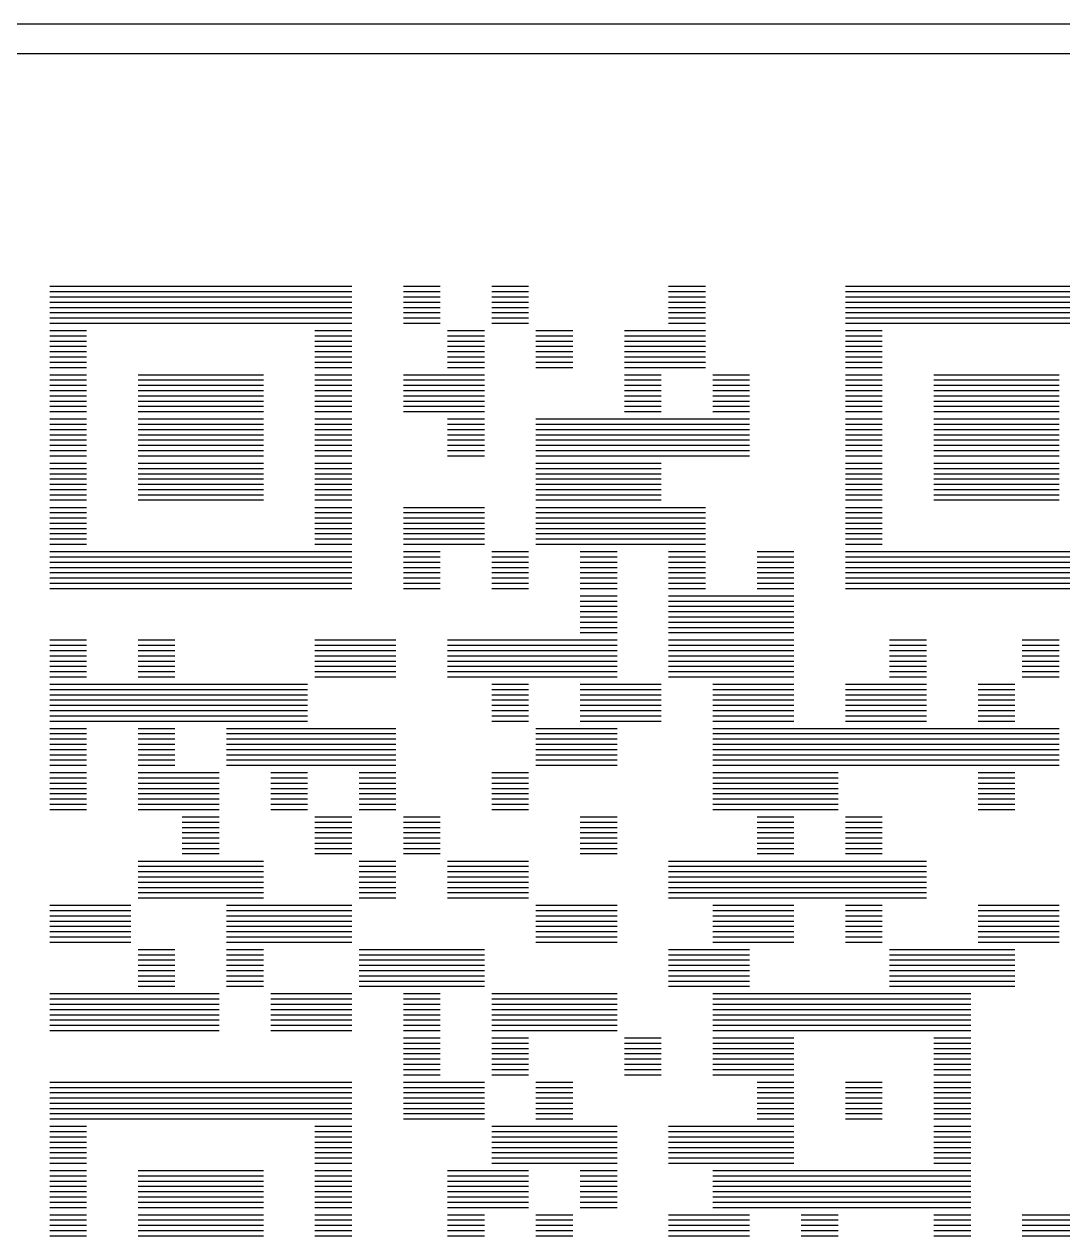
# Model space of a CAD drawing. Extents: x 7 to 280, y 7 to 360.
# Drawn here: x 89.45 to 110.59, y 172.19 to 196.85 of the extents above; entities that cross this region are included whole.
import ezdxf

# ---------------------------------------------------------------- set-up
doc = ezdxf.new("R2010")
doc.units = 0
doc.layers.add('SCORE', color=5, linetype='CONTINUOUS')

msp = doc.modelspace()

# ---------------------------------------------------------------- linework, layer by layer
at = {"layer": 'SCORE'}
for p, q in [((156.21, 196.85), (85.09, 196.85)), ((155.61, 196.25), (85.69, 196.25)), ((89.965, 191.515), (96.115, 191.515)), ((89.965, 191.4079), (96.115, 191.4079)), ((97.165, 191.515), (97.915, 191.515)), ((97.165, 191.4079), (97.915, 191.4079)), ((98.965, 191.515), (99.715, 191.515)), ((98.965, 191.4079), (99.715, 191.4079)), ((102.565, 191.515), (103.315, 191.515)), ((102.565, 191.4079), (103.315, 191.4079)), ((106.165, 191.515), (112.315, 191.515)), ((106.165, 191.4079), (112.315, 191.4079)), ((89.965, 191.3007), (96.115, 191.3007)), ((89.965, 191.1936), (96.115, 191.1936)), ((97.165, 191.3007), (97.915, 191.3007)), ((97.165, 191.1936), (97.915, 191.1936)), ((98.965, 191.3007), (99.715, 191.3007)), ((98.965, 191.1936), (99.715, 191.1936)), ((102.565, 191.3007), (103.315, 191.3007)), ((102.565, 191.1936), (103.315, 191.1936)), ((106.165, 191.3007), (112.315, 191.3007)), ((106.165, 191.1936), (112.315, 191.1936)), ((89.965, 191.0864), (96.115, 191.0864)), ((89.965, 190.9793), (96.115, 190.9793)), ((97.165, 191.0864), (97.915, 191.0864)), ((97.165, 190.9793), (97.915, 190.9793)), ((98.965, 191.0864), (99.715, 191.0864)), ((98.965, 190.9793), (99.715, 190.9793)), ((102.565, 191.0864), (103.315, 191.0864)), ((102.565, 190.9793), (103.315, 190.9793)), ((106.165, 191.0864), (112.315, 191.0864)), ((106.165, 190.9793), (112.315, 190.9793)), ((89.965, 190.8721), (96.115, 190.8721)), ((89.965, 190.765), (96.115, 190.765)), ((97.165, 190.8721), (97.915, 190.8721)), ((97.165, 190.765), (97.915, 190.765)), ((98.965, 190.8721), (99.715, 190.8721)), ((98.965, 190.765), (99.715, 190.765)), ((102.565, 190.8721), (103.315, 190.8721)), ((102.565, 190.765), (103.315, 190.765)), ((106.165, 190.8721), (112.315, 190.8721)), ((106.165, 190.765), (112.315, 190.765)), ((89.965, 190.615), (90.715, 190.615)), ((89.965, 190.5079), (90.715, 190.5079)), ((95.365, 190.615), (96.115, 190.615)), ((95.365, 190.5079), (96.115, 190.5079)), ((98.065, 190.615), (98.815, 190.615)), ((98.065, 190.5079), (98.815, 190.5079)), ((99.865, 190.615), (100.615, 190.615)), ((99.865, 190.5079), (100.615, 190.5079)), ((101.665, 190.615), (103.315, 190.615)), ((101.665, 190.5079), (103.315, 190.5079)), ((106.165, 190.615), (106.915, 190.615)), ((106.165, 190.5079), (106.915, 190.5079)), ((89.965, 190.4007), (90.715, 190.4007)), ((89.965, 190.2936), (90.715, 190.2936)), ((89.965, 190.1864), (90.715, 190.1864)), ((95.365, 190.4007), (96.115, 190.4007)), ((95.365, 190.2936), (96.115, 190.2936)), ((95.365, 190.1864), (96.115, 190.1864)), ((98.065, 190.4007), (98.815, 190.4007)), ((98.065, 190.2936), (98.815, 190.2936)), ((98.065, 190.1864), (98.815, 190.1864)), ((99.865, 190.4007), (100.615, 190.4007)), ((99.865, 190.2936), (100.615, 190.2936)), ((99.865, 190.1864), (100.615, 190.1864)), ((101.665, 190.4007), (103.315, 190.4007)), ((101.665, 190.2936), (103.315, 190.2936)), ((101.665, 190.1864), (103.315, 190.1864)), ((106.165, 190.4007), (106.915, 190.4007)), ((106.165, 190.2936), (106.915, 190.2936)), ((106.165, 190.1864), (106.915, 190.1864)), ((89.965, 190.0793), (90.715, 190.0793)), ((89.965, 189.9721), (90.715, 189.9721)), ((95.365, 190.0793), (96.115, 190.0793)), ((95.365, 189.9721), (96.115, 189.9721)), ((98.065, 190.0793), (98.815, 190.0793)), ((98.065, 189.9721), (98.815, 189.9721)), ((99.865, 190.0793), (100.615, 190.0793)), ((99.865, 189.9721), (100.615, 189.9721)), ((101.665, 190.0793), (103.315, 190.0793)), ((101.665, 189.9721), (103.315, 189.9721)), ((106.165, 190.0793), (106.915, 190.0793)), ((106.165, 189.9721), (106.915, 189.9721)), ((89.965, 189.865), (90.715, 189.865)), ((89.965, 189.715), (90.715, 189.715)), ((91.765, 189.715), (94.315, 189.715)), ((95.365, 189.865), (96.115, 189.865)), ((95.365, 189.715), (96.115, 189.715)), ((97.165, 189.715), (98.815, 189.715)), ((98.065, 189.865), (98.815, 189.865)), ((99.865, 189.865), (100.615, 189.865)), ((101.665, 189.865), (103.315, 189.865)), ((101.665, 189.715), (102.415, 189.715)), ((103.465, 189.715), (104.215, 189.715)), ((106.165, 189.865), (106.915, 189.865)), ((106.165, 189.715), (106.915, 189.715)), ((107.965, 189.715), (110.515, 189.715)), ((89.965, 189.6079), (90.715, 189.6079)), ((89.965, 189.5007), (90.715, 189.5007)), ((91.765, 189.6079), (94.315, 189.6079)), ((91.765, 189.5007), (94.315, 189.5007)), ((95.365, 189.6079), (96.115, 189.6079)), ((95.365, 189.5007), (96.115, 189.5007)), ((97.165, 189.6079), (98.815, 189.6079)), ((97.165, 189.5007), (98.815, 189.5007)), ((101.665, 189.6079), (102.415, 189.6079)), ((101.665, 189.5007), (102.415, 189.5007)), ((103.465, 189.6079), (104.215, 189.6079)), ((103.465, 189.5007), (104.215, 189.5007)), ((106.165, 189.6079), (106.915, 189.6079)), ((106.165, 189.5007), (106.915, 189.5007)), ((107.965, 189.6079), (110.515, 189.6079)), ((107.965, 189.5007), (110.515, 189.5007)), ((89.965, 189.3936), (90.715, 189.3936)), ((89.965, 189.2864), (90.715, 189.2864)), ((89.965, 189.1793), (90.715, 189.1793)), ((91.765, 189.3936), (94.315, 189.3936)), ((91.765, 189.2864), (94.315, 189.2864)), ((91.765, 189.1793), (94.315, 189.1793)), ((95.365, 189.3936), (96.115, 189.3936)), ((95.365, 189.2864), (96.115, 189.2864)), ((95.365, 189.1793), (96.115, 189.1793)), ((97.165, 189.3936), (98.815, 189.3936)), ((97.165, 189.2864), (98.815, 189.2864)), ((97.165, 189.1793), (98.815, 189.1793)), ((101.665, 189.3936), (102.415, 189.3936)), ((101.665, 189.2864), (102.415, 189.2864)), ((101.665, 189.1793), (102.415, 189.1793)), ((103.465, 189.3936), (104.215, 189.3936)), ((103.465, 189.2864), (104.215, 189.2864)), ((103.465, 189.1793), (104.215, 189.1793)), ((106.165, 189.3936), (106.915, 189.3936)), ((106.165, 189.2864), (106.915, 189.2864)), ((106.165, 189.1793), (106.915, 189.1793)), ((107.965, 189.3936), (110.515, 189.3936)), ((107.965, 189.2864), (110.515, 189.2864)), ((107.965, 189.1793), (110.515, 189.1793)), ((89.965, 189.0721), (90.715, 189.0721)), ((89.965, 188.965), (90.715, 188.965)), ((91.765, 189.0721), (94.315, 189.0721)), ((91.765, 188.965), (94.315, 188.965)), ((95.365, 189.0721), (96.115, 189.0721)), ((95.365, 188.965), (96.115, 188.965)), ((97.165, 189.0721), (98.815, 189.0721)), ((97.165, 188.965), (98.815, 188.965)), ((101.665, 189.0721), (102.415, 189.0721)), ((101.665, 188.965), (102.415, 188.965)), ((103.465, 189.0721), (104.215, 189.0721)), ((103.465, 188.965), (104.215, 188.965)), ((106.165, 189.0721), (106.915, 189.0721)), ((106.165, 188.965), (106.915, 188.965)), ((107.965, 189.0721), (110.515, 189.0721)), ((107.965, 188.965), (110.515, 188.965)), ((89.965, 188.815), (90.715, 188.815)), ((89.965, 188.7079), (90.715, 188.7079)), ((91.765, 188.815), (94.315, 188.815)), ((91.765, 188.7079), (94.315, 188.7079)), ((95.365, 188.815), (96.115, 188.815)), ((95.365, 188.7079), (96.115, 188.7079)), ((98.065, 188.815), (98.815, 188.815)), ((98.065, 188.7079), (98.815, 188.7079)), ((99.865, 188.815), (104.215, 188.815)), ((99.865, 188.7079), (104.215, 188.7079)), ((106.165, 188.815), (106.915, 188.815)), ((106.165, 188.7079), (106.915, 188.7079)), ((107.965, 188.815), (110.515, 188.815)), ((107.965, 188.7079), (110.515, 188.7079)), ((89.965, 188.6007), (90.715, 188.6007)), ((89.965, 188.4936), (90.715, 188.4936)), ((91.765, 188.6007), (94.315, 188.6007)), ((91.765, 188.4936), (94.315, 188.4936)), ((95.365, 188.6007), (96.115, 188.6007)), ((95.365, 188.4936), (96.115, 188.4936)), ((98.065, 188.6007), (98.815, 188.6007)), ((98.065, 188.4936), (98.815, 188.4936)), ((99.865, 188.6007), (104.215, 188.6007)), ((99.865, 188.4936), (104.215, 188.4936)), ((106.165, 188.6007), (106.915, 188.6007)), ((106.165, 188.4936), (106.915, 188.4936)), ((107.965, 188.6007), (110.515, 188.6007)), ((107.965, 188.4936), (110.515, 188.4936)), ((89.965, 188.3864), (90.715, 188.3864)), ((89.965, 188.2793), (90.715, 188.2793)), ((91.765, 188.3864), (94.315, 188.3864)), ((91.765, 188.2793), (94.315, 188.2793)), ((95.365, 188.3864), (96.115, 188.3864)), ((95.365, 188.2793), (96.115, 188.2793)), ((98.065, 188.3864), (98.815, 188.3864)), ((98.065, 188.2793), (98.815, 188.2793)), ((99.865, 188.3864), (104.215, 188.3864)), ((99.865, 188.2793), (104.215, 188.2793)), ((106.165, 188.3864), (106.915, 188.3864)), ((106.165, 188.2793), (106.915, 188.2793)), ((107.965, 188.3864), (110.515, 188.3864)), ((107.965, 188.2793), (110.515, 188.2793)), ((89.965, 188.1721), (90.715, 188.1721)), ((89.965, 188.065), (90.715, 188.065)), ((91.765, 188.1721), (94.315, 188.1721)), ((91.765, 188.065), (94.315, 188.065)), ((95.365, 188.1721), (96.115, 188.1721)), ((95.365, 188.065), (96.115, 188.065)), ((98.065, 188.1721), (98.815, 188.1721)), ((98.065, 188.065), (98.815, 188.065)), ((99.865, 188.1721), (104.215, 188.1721)), ((99.865, 188.065), (104.215, 188.065)), ((106.165, 188.1721), (106.915, 188.1721)), ((106.165, 188.065), (106.915, 188.065)), ((107.965, 188.1721), (110.515, 188.1721)), ((107.965, 188.065), (110.515, 188.065)), ((89.965, 187.915), (90.715, 187.915)), ((89.965, 187.8079), (90.715, 187.8079)), ((89.965, 187.7007), (90.715, 187.7007)), ((91.765, 187.915), (94.315, 187.915)), ((91.765, 187.8079), (94.315, 187.8079)), ((91.765, 187.7007), (94.315, 187.7007)), ((95.365, 187.915), (96.115, 187.915)), ((95.365, 187.8079), (96.115, 187.8079)), ((95.365, 187.7007), (96.115, 187.7007)), ((99.865, 187.915), (102.415, 187.915)), ((99.865, 187.8079), (102.415, 187.8079)), ((99.865, 187.7007), (102.415, 187.7007)), ((106.165, 187.915), (106.915, 187.915)), ((106.165, 187.8079), (106.915, 187.8079)), ((106.165, 187.7007), (106.915, 187.7007)), ((107.965, 187.915), (110.515, 187.915)), ((107.965, 187.8079), (110.515, 187.8079)), ((107.965, 187.7007), (110.515, 187.7007)), ((89.965, 187.5936), (90.715, 187.5936)), ((89.965, 187.4864), (90.715, 187.4864)), ((91.765, 187.5936), (94.315, 187.5936)), ((91.765, 187.4864), (94.315, 187.4864)), ((95.365, 187.5936), (96.115, 187.5936)), ((95.365, 187.4864), (96.115, 187.4864)), ((99.865, 187.5936), (102.415, 187.5936)), ((99.865, 187.4864), (102.415, 187.4864)), ((106.165, 187.5936), (106.915, 187.5936)), ((106.165, 187.4864), (106.915, 187.4864)), ((107.965, 187.5936), (110.515, 187.5936)), ((107.965, 187.4864), (110.515, 187.4864)), ((89.965, 187.3793), (90.715, 187.3793)), ((89.965, 187.2721), (90.715, 187.2721)), ((91.765, 187.3793), (94.315, 187.3793)), ((91.765, 187.2721), (94.315, 187.2721)), ((95.365, 187.3793), (96.115, 187.3793)), ((95.365, 187.2721), (96.115, 187.2721)), ((99.865, 187.3793), (102.415, 187.3793)), ((99.865, 187.2721), (102.415, 187.2721)), ((106.165, 187.3793), (106.915, 187.3793)), ((106.165, 187.2721), (106.915, 187.2721)), ((107.965, 187.3793), (110.515, 187.3793)), ((107.965, 187.2721), (110.515, 187.2721)), ((89.965, 187.165), (90.715, 187.165)), ((89.965, 187.015), (90.715, 187.015)), ((91.765, 187.165), (94.315, 187.165)), ((95.365, 187.165), (96.115, 187.165)), ((95.365, 187.015), (96.115, 187.015)), ((97.165, 187.015), (98.815, 187.015)), ((99.865, 187.165), (102.415, 187.165)), ((99.865, 187.015), (103.315, 187.015)), ((106.165, 187.165), (106.915, 187.165)), ((106.165, 187.015), (106.915, 187.015)), ((107.965, 187.165), (110.515, 187.165)), ((89.965, 186.9079), (90.715, 186.9079)), ((89.965, 186.8007), (90.715, 186.8007)), ((95.365, 186.9079), (96.115, 186.9079)), ((95.365, 186.8007), (96.115, 186.8007)), ((97.165, 186.9079), (98.815, 186.9079)), ((97.165, 186.8007), (98.815, 186.8007)), ((99.865, 186.9079), (103.315, 186.9079)), ((99.865, 186.8007), (103.315, 186.8007)), ((106.165, 186.9079), (106.915, 186.9079)), ((106.165, 186.8007), (106.915, 186.8007)), ((89.965, 186.6936), (90.715, 186.6936)), ((89.965, 186.5864), (90.715, 186.5864)), ((89.965, 186.4793), (90.715, 186.4793)), ((95.365, 186.6936), (96.115, 186.6936)), ((95.365, 186.5864), (96.115, 186.5864)), ((95.365, 186.4793), (96.115, 186.4793)), ((97.165, 186.6936), (98.815, 186.6936)), ((97.165, 186.5864), (98.815, 186.5864)), ((97.165, 186.4793), (98.815, 186.4793)), ((99.865, 186.6936), (103.315, 186.6936)), ((99.865, 186.5864), (103.315, 186.5864)), ((99.865, 186.4793), (103.315, 186.4793)), ((106.165, 186.6936), (106.915, 186.6936)), ((106.165, 186.5864), (106.915, 186.5864)), ((106.165, 186.4793), (106.915, 186.4793)), ((89.965, 186.3721), (90.715, 186.3721)), ((89.965, 186.265), (90.715, 186.265)), ((95.365, 186.3721), (96.115, 186.3721)), ((95.365, 186.265), (96.115, 186.265)), ((97.165, 186.3721), (98.815, 186.3721)), ((97.165, 186.265), (98.815, 186.265)), ((99.865, 186.3721), (103.315, 186.3721)), ((99.865, 186.265), (103.315, 186.265)), ((106.165, 186.3721), (106.915, 186.3721)), ((106.165, 186.265), (106.915, 186.265)), ((89.965, 186.115), (96.115, 186.115)), ((89.965, 186.0079), (96.115, 186.0079)), ((97.165, 186.115), (97.915, 186.115)), ((97.165, 186.0079), (97.915, 186.0079)), ((98.965, 186.115), (99.715, 186.115)), ((98.965, 186.0079), (99.715, 186.0079)), ((100.765, 186.115), (101.515, 186.115)), ((100.765, 186.0079), (101.515, 186.0079)), ((102.565, 186.115), (103.315, 186.115)), ((102.565, 186.0079), (103.315, 186.0079)), ((104.365, 186.115), (105.115, 186.115)), ((104.365, 186.0079), (105.115, 186.0079)), ((106.165, 186.115), (112.315, 186.115)), ((106.165, 186.0079), (112.315, 186.0079)), ((89.965, 185.9007), (96.115, 185.9007)), ((89.965, 185.7936), (96.115, 185.7936)), ((97.165, 185.9007), (97.915, 185.9007)), ((97.165, 185.7936), (97.915, 185.7936)), ((98.965, 185.9007), (99.715, 185.9007)), ((98.965, 185.7936), (99.715, 185.7936)), ((100.765, 185.9007), (101.515, 185.9007)), ((100.765, 185.7936), (101.515, 185.7936)), ((102.565, 185.9007), (103.315, 185.9007)), ((102.565, 185.7936), (103.315, 185.7936)), ((104.365, 185.9007), (105.115, 185.9007)), ((104.365, 185.7936), (105.115, 185.7936)), ((106.165, 185.9007), (112.315, 185.9007)), ((106.165, 185.7936), (112.315, 185.7936)), ((89.965, 185.6864), (96.115, 185.6864)), ((89.965, 185.5793), (96.115, 185.5793)), ((89.965, 185.4721), (96.115, 185.4721)), ((97.165, 185.6864), (97.915, 185.6864)), ((97.165, 185.5793), (97.915, 185.5793)), ((97.165, 185.4721), (97.915, 185.4721)), ((98.965, 185.6864), (99.715, 185.6864)), ((98.965, 185.5793), (99.715, 185.5793)), ((98.965, 185.4721), (99.715, 185.4721)), ((100.765, 185.6864), (101.515, 185.6864)), ((100.765, 185.5793), (101.515, 185.5793)), ((100.765, 185.4721), (101.515, 185.4721)), ((102.565, 185.6864), (103.315, 185.6864)), ((102.565, 185.5793), (103.315, 185.5793)), ((102.565, 185.4721), (103.315, 185.4721)), ((104.365, 185.6864), (105.115, 185.6864)), ((104.365, 185.5793), (105.115, 185.5793)), ((104.365, 185.4721), (105.115, 185.4721)), ((106.165, 185.6864), (112.315, 185.6864)), ((106.165, 185.5793), (112.315, 185.5793)), ((106.165, 185.4721), (112.315, 185.4721)), ((89.965, 185.365), (96.115, 185.365)), ((97.165, 185.365), (97.915, 185.365)), ((98.965, 185.365), (99.715, 185.365)), ((100.765, 185.365), (101.515, 185.365)), ((102.565, 185.365), (103.315, 185.365)), ((104.365, 185.365), (105.115, 185.365)), ((106.165, 185.365), (112.315, 185.365)), ((100.765, 185.215), (101.515, 185.215)), ((100.765, 185.1079), (101.515, 185.1079)), ((100.765, 185.0007), (101.515, 185.0007)), ((102.565, 185.215), (105.115, 185.215)), ((102.565, 185.1079), (105.115, 185.1079)), ((102.565, 185.0007), (105.115, 185.0007)), ((100.765, 184.8936), (101.515, 184.8936)), ((100.765, 184.7864), (101.515, 184.7864)), ((102.565, 184.8936), (105.115, 184.8936)), ((102.565, 184.7864), (105.115, 184.7864)), ((100.765, 184.6793), (101.515, 184.6793)), ((100.765, 184.5721), (101.515, 184.5721)), ((102.565, 184.6793), (105.115, 184.6793)), ((102.565, 184.5721), (105.115, 184.5721)), ((89.965, 184.315), (90.715, 184.315)), ((91.765, 184.315), (92.515, 184.315)), ((95.365, 184.315), (97.015, 184.315)), ((98.065, 184.315), (101.515, 184.315)), ((100.765, 184.465), (101.515, 184.465)), ((102.565, 184.465), (105.115, 184.465)), ((102.565, 184.315), (105.115, 184.315)), ((107.065, 184.315), (107.815, 184.315)), ((109.765, 184.315), (110.515, 184.315)), ((89.965, 184.2079), (90.715, 184.2079)), ((89.965, 184.1007), (90.715, 184.1007)), ((89.965, 183.9936), (90.715, 183.9936)), ((91.765, 184.2079), (92.515, 184.2079)), ((91.765, 184.1007), (92.515, 184.1007)), ((91.765, 183.9936), (92.515, 183.9936)), ((95.365, 184.2079), (97.015, 184.2079)), ((95.365, 184.1007), (97.015, 184.1007)), ((95.365, 183.9936), (97.015, 183.9936)), ((98.065, 184.2079), (101.515, 184.2079)), ((98.065, 184.1007), (101.515, 184.1007)), ((98.065, 183.9936), (101.515, 183.9936)), ((102.565, 184.2079), (105.115, 184.2079)), ((102.565, 184.1007), (105.115, 184.1007)), ((102.565, 183.9936), (105.115, 183.9936)), ((107.065, 184.2079), (107.815, 184.2079)), ((107.065, 184.1007), (107.815, 184.1007)), ((107.065, 183.9936), (107.815, 183.9936)), ((109.765, 184.2079), (110.515, 184.2079)), ((109.765, 184.1007), (110.515, 184.1007)), ((109.765, 183.9936), (110.515, 183.9936)), ((89.965, 183.8864), (90.715, 183.8864)), ((89.965, 183.7793), (90.715, 183.7793)), ((91.765, 183.8864), (92.515, 183.8864)), ((91.765, 183.7793), (92.515, 183.7793)), ((95.365, 183.8864), (97.015, 183.8864)), ((95.365, 183.7793), (97.015, 183.7793)), ((98.065, 183.8864), (101.515, 183.8864)), ((98.065, 183.7793), (101.515, 183.7793)), ((102.565, 183.8864), (105.115, 183.8864)), ((102.565, 183.7793), (105.115, 183.7793)), ((107.065, 183.8864), (107.815, 183.8864)), ((107.065, 183.7793), (107.815, 183.7793)), ((109.765, 183.8864), (110.515, 183.8864)), ((109.765, 183.7793), (110.515, 183.7793)), ((89.965, 183.6721), (90.715, 183.6721)), ((89.965, 183.565), (90.715, 183.565)), ((91.765, 183.6721), (92.515, 183.6721)), ((91.765, 183.565), (92.515, 183.565)), ((95.365, 183.6721), (97.015, 183.6721)), ((95.365, 183.565), (97.015, 183.565)), ((98.065, 183.6721), (101.515, 183.6721)), ((98.065, 183.565), (101.515, 183.565)), ((102.565, 183.6721), (105.115, 183.6721)), ((102.565, 183.565), (105.115, 183.565)), ((107.065, 183.6721), (107.815, 183.6721)), ((107.065, 183.565), (107.815, 183.565)), ((109.765, 183.6721), (110.515, 183.6721)), ((109.765, 183.565), (110.515, 183.565)), ((89.965, 183.415), (95.215, 183.415)), ((89.965, 183.3079), (95.215, 183.3079)), ((98.965, 183.415), (99.715, 183.415)), ((98.965, 183.3079), (99.715, 183.3079)), ((100.765, 183.415), (102.415, 183.415)), ((100.765, 183.3079), (102.415, 183.3079)), ((103.465, 183.415), (105.115, 183.415)), ((103.465, 183.3079), (105.115, 183.3079)), ((106.165, 183.415), (107.815, 183.415)), ((106.165, 183.3079), (107.815, 183.3079)), ((108.865, 183.415), (109.615, 183.415)), ((108.865, 183.3079), (109.615, 183.3079)), ((89.965, 183.2007), (95.215, 183.2007)), ((89.965, 183.0936), (95.215, 183.0936)), ((98.965, 183.2007), (99.715, 183.2007)), ((98.965, 183.0936), (99.715, 183.0936)), ((100.765, 183.2007), (102.415, 183.2007)), ((100.765, 183.0936), (102.415, 183.0936)), ((103.465, 183.2007), (105.115, 183.2007)), ((103.465, 183.0936), (105.115, 183.0936)), ((106.165, 183.2007), (107.815, 183.2007)), ((106.165, 183.0936), (107.815, 183.0936)), ((108.865, 183.2007), (109.615, 183.2007)), ((108.865, 183.0936), (109.615, 183.0936)), ((89.965, 182.9864), (95.215, 182.9864)), ((89.965, 182.8793), (95.215, 182.8793)), ((89.965, 182.7721), (95.215, 182.7721)), ((98.965, 182.9864), (99.715, 182.9864)), ((98.965, 182.8793), (99.715, 182.8793)), ((98.965, 182.7721), (99.715, 182.7721)), ((100.765, 182.9864), (102.415, 182.9864)), ((100.765, 182.8793), (102.415, 182.8793)), ((100.765, 182.7721), (102.415, 182.7721)), ((103.465, 182.9864), (105.115, 182.9864)), ((103.465, 182.8793), (105.115, 182.8793)), ((103.465, 182.7721), (105.115, 182.7721)), ((106.165, 182.9864), (107.815, 182.9864)), ((106.165, 182.8793), (107.815, 182.8793)), ((106.165, 182.7721), (107.815, 182.7721)), ((108.865, 182.9864), (109.615, 182.9864)), ((108.865, 182.8793), (109.615, 182.8793)), ((108.865, 182.7721), (109.615, 182.7721)), ((89.965, 182.665), (95.215, 182.665)), ((89.965, 182.515), (90.715, 182.515)), ((91.765, 182.515), (92.515, 182.515)), ((93.565, 182.515), (97.015, 182.515)), ((98.965, 182.665), (99.715, 182.665)), ((99.865, 182.515), (101.515, 182.515)), ((100.765, 182.665), (102.415, 182.665)), ((103.465, 182.665), (105.115, 182.665)), ((103.465, 182.515), (110.515, 182.515)), ((106.165, 182.665), (107.815, 182.665)), ((108.865, 182.665), (109.615, 182.665)), ((89.965, 182.4079), (90.715, 182.4079)), ((89.965, 182.3007), (90.715, 182.3007)), ((91.765, 182.4079), (92.515, 182.4079)), ((91.765, 182.3007), (92.515, 182.3007)), ((93.565, 182.4079), (97.015, 182.4079)), ((93.565, 182.3007), (97.015, 182.3007)), ((99.865, 182.4079), (101.515, 182.4079)), ((99.865, 182.3007), (101.515, 182.3007)), ((103.465, 182.4079), (110.515, 182.4079)), ((103.465, 182.3007), (110.515, 182.3007)), ((89.965, 182.1936), (90.715, 182.1936)), ((89.965, 182.0864), (90.715, 182.0864)), ((91.765, 182.1936), (92.515, 182.1936)), ((91.765, 182.0864), (92.515, 182.0864)), ((93.565, 182.1936), (97.015, 182.1936)), ((93.565, 182.0864), (97.015, 182.0864)), ((99.865, 182.1936), (101.515, 182.1936)), ((99.865, 182.0864), (101.515, 182.0864)), ((103.465, 182.1936), (110.515, 182.1936)), ((103.465, 182.0864), (110.515, 182.0864)), ((89.965, 181.9793), (90.715, 181.9793)), ((89.965, 181.8721), (90.715, 181.8721)), ((91.765, 181.9793), (92.515, 181.9793)), ((91.765, 181.8721), (92.515, 181.8721)), ((93.565, 181.9793), (97.015, 181.9793)), ((93.565, 181.8721), (97.015, 181.8721)), ((99.865, 181.9793), (101.515, 181.9793)), ((99.865, 181.8721), (101.515, 181.8721)), ((103.465, 181.9793), (110.515, 181.9793)), ((103.465, 181.8721), (110.515, 181.8721)), ((89.965, 181.765), (90.715, 181.765)), ((89.965, 181.615), (90.715, 181.615)), ((91.765, 181.765), (92.515, 181.765)), ((91.765, 181.615), (93.415, 181.615)), ((93.565, 181.765), (97.015, 181.765)), ((94.465, 181.615), (95.215, 181.615)), ((96.265, 181.615), (97.015, 181.615)), ((98.965, 181.615), (99.715, 181.615)), ((99.865, 181.765), (101.515, 181.765)), ((103.465, 181.765), (110.515, 181.765)), ((103.465, 181.615), (106.015, 181.615)), ((108.865, 181.615), (109.615, 181.615)), ((89.965, 181.5079), (90.715, 181.5079)), ((89.965, 181.4007), (90.715, 181.4007)), ((89.965, 181.2936), (90.715, 181.2936)), ((91.765, 181.5079), (93.415, 181.5079)), ((91.765, 181.4007), (93.415, 181.4007)), ((91.765, 181.2936), (93.415, 181.2936)), ((94.465, 181.5079), (95.215, 181.5079)), ((94.465, 181.4007), (95.215, 181.4007)), ((94.465, 181.2936), (95.215, 181.2936)), ((96.265, 181.5079), (97.015, 181.5079)), ((96.265, 181.4007), (97.015, 181.4007)), ((96.265, 181.2936), (97.015, 181.2936)), ((98.965, 181.5079), (99.715, 181.5079)), ((98.965, 181.4007), (99.715, 181.4007)), ((98.965, 181.2936), (99.715, 181.2936)), ((103.465, 181.5079), (106.015, 181.5079)), ((103.465, 181.4007), (106.015, 181.4007)), ((103.465, 181.2936), (106.015, 181.2936)), ((108.865, 181.5079), (109.615, 181.5079)), ((108.865, 181.4007), (109.615, 181.4007)), ((108.865, 181.2936), (109.615, 181.2936)), ((89.965, 181.1864), (90.715, 181.1864)), ((89.965, 181.0793), (90.715, 181.0793)), ((91.765, 181.1864), (93.415, 181.1864)), ((91.765, 181.0793), (93.415, 181.0793)), ((94.465, 181.1864), (95.215, 181.1864)), ((94.465, 181.0793), (95.215, 181.0793)), ((96.265, 181.1864), (97.015, 181.1864)), ((96.265, 181.0793), (97.015, 181.0793)), ((98.965, 181.1864), (99.715, 181.1864)), ((98.965, 181.0793), (99.715, 181.0793)), ((103.465, 181.1864), (106.015, 181.1864)), ((103.465, 181.0793), (106.015, 181.0793)), ((108.865, 181.1864), (109.615, 181.1864)), ((108.865, 181.0793), (109.615, 181.0793)), ((89.965, 180.9721), (90.715, 180.9721)), ((89.965, 180.865), (90.715, 180.865)), ((91.765, 180.9721), (93.415, 180.9721)), ((91.765, 180.865), (93.415, 180.865)), ((94.465, 180.9721), (95.215, 180.9721)), ((94.465, 180.865), (95.215, 180.865)), ((96.265, 180.9721), (97.015, 180.9721)), ((96.265, 180.865), (97.015, 180.865)), ((98.965, 180.9721), (99.715, 180.9721)), ((98.965, 180.865), (99.715, 180.865)), ((103.465, 180.9721), (106.015, 180.9721)), ((103.465, 180.865), (106.015, 180.865)), ((108.865, 180.9721), (109.615, 180.9721)), ((108.865, 180.865), (109.615, 180.865)), ((92.665, 180.715), (93.415, 180.715)), ((92.665, 180.6079), (93.415, 180.6079)), ((95.365, 180.715), (96.115, 180.715)), ((95.365, 180.6079), (96.115, 180.6079)), ((97.165, 180.715), (97.915, 180.715)), ((97.165, 180.6079), (97.915, 180.6079)), ((100.765, 180.715), (101.515, 180.715)), ((100.765, 180.6079), (101.515, 180.6079)), ((104.365, 180.715), (105.115, 180.715)), ((104.365, 180.6079), (105.115, 180.6079)), ((106.165, 180.715), (106.915, 180.715)), ((106.165, 180.6079), (106.915, 180.6079)), ((92.665, 180.5007), (93.415, 180.5007)), ((92.665, 180.3936), (93.415, 180.3936)), ((95.365, 180.5007), (96.115, 180.5007)), ((95.365, 180.3936), (96.115, 180.3936)), ((97.165, 180.5007), (97.915, 180.5007)), ((97.165, 180.3936), (97.915, 180.3936)), ((100.765, 180.5007), (101.515, 180.5007)), ((100.765, 180.3936), (101.515, 180.3936)), ((104.365, 180.5007), (105.115, 180.5007)), ((104.365, 180.3936), (105.115, 180.3936)), ((106.165, 180.5007), (106.915, 180.5007)), ((106.165, 180.3936), (106.915, 180.3936)), ((92.665, 180.2864), (93.415, 180.2864)), ((92.665, 180.1793), (93.415, 180.1793)), ((92.665, 180.0721), (93.415, 180.0721)), ((95.365, 180.2864), (96.115, 180.2864)), ((95.365, 180.1793), (96.115, 180.1793)), ((95.365, 180.0721), (96.115, 180.0721)), ((97.165, 180.2864), (97.915, 180.2864)), ((97.165, 180.1793), (97.915, 180.1793)), ((97.165, 180.0721), (97.915, 180.0721)), ((100.765, 180.2864), (101.515, 180.2864)), ((100.765, 180.1793), (101.515, 180.1793)), ((100.765, 180.0721), (101.515, 180.0721)), ((104.365, 180.2864), (105.115, 180.2864)), ((104.365, 180.1793), (105.115, 180.1793)), ((104.365, 180.0721), (105.115, 180.0721)), ((106.165, 180.2864), (106.915, 180.2864)), ((106.165, 180.1793), (106.915, 180.1793)), ((106.165, 180.0721), (106.915, 180.0721)), ((91.765, 179.815), (94.315, 179.815)), ((92.665, 179.965), (93.415, 179.965)), ((95.365, 179.965), (96.115, 179.965)), ((96.265, 179.815), (97.015, 179.815)), ((97.165, 179.965), (97.915, 179.965)), ((98.065, 179.815), (99.715, 179.815)), ((100.765, 179.965), (101.515, 179.965)), ((102.565, 179.815), (107.815, 179.815)), ((104.365, 179.965), (105.115, 179.965)), ((106.165, 179.965), (106.915, 179.965)), ((91.765, 179.7079), (94.315, 179.7079)), ((91.765, 179.6007), (94.315, 179.6007)), ((96.265, 179.7079), (97.015, 179.7079)), ((96.265, 179.6007), (97.015, 179.6007)), ((98.065, 179.7079), (99.715, 179.7079)), ((98.065, 179.6007), (99.715, 179.6007)), ((102.565, 179.7079), (107.815, 179.7079)), ((102.565, 179.6007), (107.815, 179.6007)), ((91.765, 179.4936), (94.315, 179.4936)), ((91.765, 179.3864), (94.315, 179.3864)), ((96.265, 179.4936), (97.015, 179.4936)), ((96.265, 179.3864), (97.015, 179.3864)), ((98.065, 179.4936), (99.715, 179.4936)), ((98.065, 179.3864), (99.715, 179.3864)), ((102.565, 179.4936), (107.815, 179.4936)), ((102.565, 179.3864), (107.815, 179.3864)), ((91.765, 179.2793), (94.315, 179.2793)), ((91.765, 179.1721), (94.315, 179.1721)), ((91.765, 179.065), (94.315, 179.065)), ((96.265, 179.2793), (97.015, 179.2793)), ((96.265, 179.1721), (97.015, 179.1721)), ((96.265, 179.065), (97.015, 179.065)), ((98.065, 179.2793), (99.715, 179.2793)), ((98.065, 179.1721), (99.715, 179.1721)), ((98.065, 179.065), (99.715, 179.065)), ((102.565, 179.2793), (107.815, 179.2793)), ((102.565, 179.1721), (107.815, 179.1721)), ((102.565, 179.065), (107.815, 179.065)), ((89.965, 178.915), (91.615, 178.915)), ((93.565, 178.915), (96.115, 178.915)), ((99.865, 178.915), (101.515, 178.915)), ((103.465, 178.915), (105.115, 178.915)), ((106.165, 178.915), (106.915, 178.915)), ((108.865, 178.915), (110.515, 178.915)), ((89.965, 178.8079), (91.615, 178.8079)), ((89.965, 178.7007), (91.615, 178.7007)), ((89.965, 178.5936), (91.615, 178.5936)), ((93.565, 178.8079), (96.115, 178.8079)), ((93.565, 178.7007), (96.115, 178.7007)), ((93.565, 178.5936), (96.115, 178.5936)), ((99.865, 178.8079), (101.515, 178.8079)), ((99.865, 178.7007), (101.515, 178.7007)), ((99.865, 178.5936), (101.515, 178.5936)), ((103.465, 178.8079), (105.115, 178.8079)), ((103.465, 178.7007), (105.115, 178.7007)), ((103.465, 178.5936), (105.115, 178.5936)), ((106.165, 178.8079), (106.915, 178.8079)), ((106.165, 178.7007), (106.915, 178.7007)), ((106.165, 178.5936), (106.915, 178.5936)), ((108.865, 178.8079), (110.515, 178.8079)), ((108.865, 178.7007), (110.515, 178.7007)), ((108.865, 178.5936), (110.515, 178.5936)), ((89.965, 178.4864), (91.615, 178.4864)), ((89.965, 178.3793), (91.615, 178.3793)), ((93.565, 178.4864), (96.115, 178.4864)), ((93.565, 178.3793), (96.115, 178.3793)), ((99.865, 178.4864), (101.515, 178.4864)), ((99.865, 178.3793), (101.515, 178.3793)), ((103.465, 178.4864), (105.115, 178.4864)), ((103.465, 178.3793), (105.115, 178.3793)), ((106.165, 178.4864), (106.915, 178.4864)), ((106.165, 178.3793), (106.915, 178.3793)), ((108.865, 178.4864), (110.515, 178.4864)), ((108.865, 178.3793), (110.515, 178.3793)), ((89.965, 178.2721), (91.615, 178.2721)), ((89.965, 178.165), (91.615, 178.165)), ((93.565, 178.2721), (96.115, 178.2721)), ((93.565, 178.165), (96.115, 178.165)), ((99.865, 178.2721), (101.515, 178.2721)), ((99.865, 178.165), (101.515, 178.165)), ((103.465, 178.2721), (105.115, 178.2721)), ((103.465, 178.165), (105.115, 178.165)), ((106.165, 178.2721), (106.915, 178.2721)), ((106.165, 178.165), (106.915, 178.165)), ((108.865, 178.2721), (110.515, 178.2721)), ((108.865, 178.165), (110.515, 178.165)), ((91.765, 178.015), (92.515, 178.015)), ((91.765, 177.9079), (92.515, 177.9079)), ((93.565, 178.015), (94.315, 178.015)), ((93.565, 177.9079), (94.315, 177.9079)), ((96.265, 178.015), (98.815, 178.015)), ((96.265, 177.9079), (98.815, 177.9079)), ((102.565, 178.015), (104.215, 178.015)), ((102.565, 177.9079), (104.215, 177.9079)), ((107.065, 178.015), (109.615, 178.015)), ((107.065, 177.9079), (109.615, 177.9079)), ((91.765, 177.8007), (92.515, 177.8007)), ((91.765, 177.6936), (92.515, 177.6936)), ((91.765, 177.5864), (92.515, 177.5864)), ((93.565, 177.8007), (94.315, 177.8007)), ((93.565, 177.6936), (94.315, 177.6936)), ((93.565, 177.5864), (94.315, 177.5864)), ((96.265, 177.8007), (98.815, 177.8007)), ((96.265, 177.6936), (98.815, 177.6936)), ((96.265, 177.5864), (98.815, 177.5864)), ((102.565, 177.8007), (104.215, 177.8007)), ((102.565, 177.6936), (104.215, 177.6936)), ((102.565, 177.5864), (104.215, 177.5864)), ((107.065, 177.8007), (109.615, 177.8007)), ((107.065, 177.6936), (109.615, 177.6936)), ((107.065, 177.5864), (109.615, 177.5864)), ((91.765, 177.4793), (92.515, 177.4793)), ((91.765, 177.3721), (92.515, 177.3721)), ((93.565, 177.4793), (94.315, 177.4793)), ((93.565, 177.3721), (94.315, 177.3721)), ((96.265, 177.4793), (98.815, 177.4793)), ((96.265, 177.3721), (98.815, 177.3721)), ((102.565, 177.4793), (104.215, 177.4793)), ((102.565, 177.3721), (104.215, 177.3721)), ((107.065, 177.4793), (109.615, 177.4793)), ((107.065, 177.3721), (109.615, 177.3721)), ((89.965, 177.115), (93.415, 177.115)), ((91.765, 177.265), (92.515, 177.265)), ((93.565, 177.265), (94.315, 177.265)), ((94.465, 177.115), (96.115, 177.115)), ((96.265, 177.265), (98.815, 177.265)), ((97.165, 177.115), (97.915, 177.115)), ((98.965, 177.115), (101.515, 177.115)), ((102.565, 177.265), (104.215, 177.265)), ((103.465, 177.115), (108.715, 177.115)), ((107.065, 177.265), (109.615, 177.265)), ((89.965, 177.0079), (93.415, 177.0079)), ((89.965, 176.9007), (93.415, 176.9007)), ((94.465, 177.0079), (96.115, 177.0079)), ((94.465, 176.9007), (96.115, 176.9007)), ((97.165, 177.0079), (97.915, 177.0079)), ((97.165, 176.9007), (97.915, 176.9007)), ((98.965, 177.0079), (101.515, 177.0079)), ((98.965, 176.9007), (101.515, 176.9007)), ((103.465, 177.0079), (108.715, 177.0079)), ((103.465, 176.9007), (108.715, 176.9007)), ((89.965, 176.7936), (93.415, 176.7936)), ((89.965, 176.6864), (93.415, 176.6864)), ((94.465, 176.7936), (96.115, 176.7936)), ((94.465, 176.6864), (96.115, 176.6864)), ((97.165, 176.7936), (97.915, 176.7936)), ((97.165, 176.6864), (97.915, 176.6864)), ((98.965, 176.7936), (101.515, 176.7936)), ((98.965, 176.6864), (101.515, 176.6864)), ((103.465, 176.7936), (108.715, 176.7936)), ((103.465, 176.6864), (108.715, 176.6864)), ((89.965, 176.5793), (93.415, 176.5793)), ((89.965, 176.4721), (93.415, 176.4721)), ((89.965, 176.365), (93.415, 176.365)), ((94.465, 176.5793), (96.115, 176.5793)), ((94.465, 176.4721), (96.115, 176.4721)), ((94.465, 176.365), (96.115, 176.365)), ((97.165, 176.5793), (97.915, 176.5793)), ((97.165, 176.4721), (97.915, 176.4721)), ((97.165, 176.365), (97.915, 176.365)), ((98.965, 176.5793), (101.515, 176.5793)), ((98.965, 176.4721), (101.515, 176.4721)), ((98.965, 176.365), (101.515, 176.365)), ((103.465, 176.5793), (108.715, 176.5793)), ((103.465, 176.4721), (108.715, 176.4721)), ((103.465, 176.365), (108.715, 176.365)), ((97.165, 176.215), (97.915, 176.215)), ((97.165, 176.1079), (97.915, 176.1079)), ((98.965, 176.215), (99.715, 176.215)), ((98.965, 176.1079), (99.715, 176.1079)), ((101.665, 176.215), (102.415, 176.215)), ((101.665, 176.1079), (102.415, 176.1079)), ((103.465, 176.215), (105.115, 176.215)), ((103.465, 176.1079), (105.115, 176.1079)), ((107.965, 176.215), (108.715, 176.215)), ((107.965, 176.1079), (108.715, 176.1079)), ((97.165, 176.0007), (97.915, 176.0007)), ((97.165, 175.8936), (97.915, 175.8936)), ((98.965, 176.0007), (99.715, 176.0007)), ((98.965, 175.8936), (99.715, 175.8936)), ((101.665, 176.0007), (102.415, 176.0007)), ((101.665, 175.8936), (102.415, 175.8936)), ((103.465, 176.0007), (105.115, 176.0007)), ((103.465, 175.8936), (105.115, 175.8936)), ((107.965, 176.0007), (108.715, 176.0007)), ((107.965, 175.8936), (108.715, 175.8936)), ((97.165, 175.7864), (97.915, 175.7864)), ((97.165, 175.6793), (97.915, 175.6793)), ((98.965, 175.7864), (99.715, 175.7864)), ((98.965, 175.6793), (99.715, 175.6793)), ((101.665, 175.7864), (102.415, 175.7864)), ((101.665, 175.6793), (102.415, 175.6793)), ((103.465, 175.7864), (105.115, 175.7864)), ((103.465, 175.6793), (105.115, 175.6793)), ((107.965, 175.7864), (108.715, 175.7864)), ((107.965, 175.6793), (108.715, 175.6793)), ((97.165, 175.5721), (97.915, 175.5721)), ((97.165, 175.465), (97.915, 175.465)), ((98.965, 175.5721), (99.715, 175.5721)), ((98.965, 175.465), (99.715, 175.465)), ((101.665, 175.5721), (102.415, 175.5721)), ((101.665, 175.465), (102.415, 175.465)), ((103.465, 175.5721), (105.115, 175.5721)), ((103.465, 175.465), (105.115, 175.465)), ((107.965, 175.5721), (108.715, 175.5721)), ((107.965, 175.465), (108.715, 175.465)), ((89.965, 175.315), (96.115, 175.315)), ((89.965, 175.2079), (96.115, 175.2079)), ((97.165, 175.315), (98.815, 175.315)), ((97.165, 175.2079), (98.815, 175.2079)), ((99.865, 175.315), (100.615, 175.315)), ((99.865, 175.2079), (100.615, 175.2079)), ((104.365, 175.315), (105.115, 175.315)), ((104.365, 175.2079), (105.115, 175.2079)), ((106.165, 175.315), (106.915, 175.315)), ((106.165, 175.2079), (106.915, 175.2079)), ((107.965, 175.315), (108.715, 175.315)), ((107.965, 175.2079), (108.715, 175.2079)), ((89.965, 175.1007), (96.115, 175.1007)), ((89.965, 174.9936), (96.115, 174.9936)), ((89.965, 174.8864), (96.115, 174.8864)), ((97.165, 175.1007), (98.815, 175.1007)), ((97.165, 174.9936), (98.815, 174.9936)), ((97.165, 174.8864), (98.815, 174.8864)), ((99.865, 175.1007), (100.615, 175.1007)), ((99.865, 174.9936), (100.615, 174.9936)), ((99.865, 174.8864), (100.615, 174.8864)), ((104.365, 175.1007), (105.115, 175.1007)), ((104.365, 174.9936), (105.115, 174.9936)), ((104.365, 174.8864), (105.115, 174.8864)), ((106.165, 175.1007), (106.915, 175.1007)), ((106.165, 174.9936), (106.915, 174.9936)), ((106.165, 174.8864), (106.915, 174.8864)), ((107.965, 175.1007), (108.715, 175.1007)), ((107.965, 174.9936), (108.715, 174.9936)), ((107.965, 174.8864), (108.715, 174.8864)), ((89.965, 174.7793), (96.115, 174.7793)), ((89.965, 174.6721), (96.115, 174.6721)), ((97.165, 174.7793), (98.815, 174.7793)), ((97.165, 174.6721), (98.815, 174.6721)), ((99.865, 174.7793), (100.615, 174.7793)), ((99.865, 174.6721), (100.615, 174.6721)), ((104.365, 174.7793), (105.115, 174.7793)), ((104.365, 174.6721), (105.115, 174.6721)), ((106.165, 174.7793), (106.915, 174.7793)), ((106.165, 174.6721), (106.915, 174.6721)), ((107.965, 174.7793), (108.715, 174.7793)), ((107.965, 174.6721), (108.715, 174.6721)), ((89.965, 174.565), (96.115, 174.565)), ((89.965, 174.415), (90.715, 174.415)), ((95.365, 174.415), (96.115, 174.415)), ((97.165, 174.565), (98.815, 174.565)), ((98.965, 174.415), (101.515, 174.415)), ((99.865, 174.565), (100.615, 174.565)), ((102.565, 174.415), (105.115, 174.415)), ((104.365, 174.565), (105.115, 174.565)), ((106.165, 174.565), (106.915, 174.565)), ((107.965, 174.565), (108.715, 174.565)), ((107.965, 174.415), (108.715, 174.415)), ((89.965, 174.3079), (90.715, 174.3079)), ((89.965, 174.2007), (90.715, 174.2007)), ((95.365, 174.3079), (96.115, 174.3079)), ((95.365, 174.2007), (96.115, 174.2007)), ((98.965, 174.3079), (101.515, 174.3079)), ((98.965, 174.2007), (101.515, 174.2007)), ((102.565, 174.3079), (105.115, 174.3079)), ((102.565, 174.2007), (105.115, 174.2007)), ((107.965, 174.3079), (108.715, 174.3079)), ((107.965, 174.2007), (108.715, 174.2007)), ((89.965, 174.0936), (90.715, 174.0936)), ((89.965, 173.9864), (90.715, 173.9864)), ((89.965, 173.8793), (90.715, 173.8793)), ((95.365, 174.0936), (96.115, 174.0936)), ((95.365, 173.9864), (96.115, 173.9864)), ((95.365, 173.8793), (96.115, 173.8793)), ((98.965, 174.0936), (101.515, 174.0936)), ((98.965, 173.9864), (101.515, 173.9864)), ((98.965, 173.8793), (101.515, 173.8793)), ((102.565, 174.0936), (105.115, 174.0936)), ((102.565, 173.9864), (105.115, 173.9864)), ((102.565, 173.8793), (105.115, 173.8793)), ((107.965, 174.0936), (108.715, 174.0936)), ((107.965, 173.9864), (108.715, 173.9864)), ((107.965, 173.8793), (108.715, 173.8793)), ((89.965, 173.7721), (90.715, 173.7721)), ((89.965, 173.665), (90.715, 173.665)), ((95.365, 173.7721), (96.115, 173.7721)), ((95.365, 173.665), (96.115, 173.665)), ((98.965, 173.7721), (101.515, 173.7721)), ((98.965, 173.665), (101.515, 173.665)), ((102.565, 173.7721), (105.115, 173.7721)), ((102.565, 173.665), (105.115, 173.665)), ((107.965, 173.7721), (108.715, 173.7721)), ((107.965, 173.665), (108.715, 173.665)), ((89.965, 173.515), (90.715, 173.515)), ((89.965, 173.4079), (90.715, 173.4079)), ((91.765, 173.515), (94.315, 173.515)), ((91.765, 173.4079), (94.315, 173.4079)), ((95.365, 173.515), (96.115, 173.515)), ((95.365, 173.4079), (96.115, 173.4079)), ((98.065, 173.515), (99.715, 173.515)), ((98.065, 173.4079), (99.715, 173.4079)), ((100.765, 173.515), (101.515, 173.515)), ((100.765, 173.4079), (101.515, 173.4079)), ((103.465, 173.515), (108.715, 173.515)), ((103.465, 173.4079), (108.715, 173.4079)), ((89.965, 173.3007), (90.715, 173.3007)), ((89.965, 173.1936), (90.715, 173.1936)), ((91.765, 173.3007), (94.315, 173.3007)), ((91.765, 173.1936), (94.315, 173.1936)), ((95.365, 173.3007), (96.115, 173.3007)), ((95.365, 173.1936), (96.115, 173.1936)), ((98.065, 173.3007), (99.715, 173.3007)), ((98.065, 173.1936), (99.715, 173.1936)), ((100.765, 173.3007), (101.515, 173.3007)), ((100.765, 173.1936), (101.515, 173.1936)), ((103.465, 173.3007), (108.715, 173.3007)), ((103.465, 173.1936), (108.715, 173.1936)), ((89.965, 173.0864), (90.715, 173.0864)), ((89.965, 172.9793), (90.715, 172.9793)), ((91.765, 173.0864), (94.315, 173.0864)), ((91.765, 172.9793), (94.315, 172.9793)), ((95.365, 173.0864), (96.115, 173.0864)), ((95.365, 172.9793), (96.115, 172.9793)), ((98.065, 173.0864), (99.715, 173.0864)), ((98.065, 172.9793), (99.715, 172.9793)), ((100.765, 173.0864), (101.515, 173.0864)), ((100.765, 172.9793), (101.515, 172.9793)), ((103.465, 173.0864), (108.715, 173.0864)), ((103.465, 172.9793), (108.715, 172.9793)), ((89.965, 172.8721), (90.715, 172.8721)), ((89.965, 172.765), (90.715, 172.765)), ((91.765, 172.8721), (94.315, 172.8721)), ((91.765, 172.765), (94.315, 172.765)), ((95.365, 172.8721), (96.115, 172.8721)), ((95.365, 172.765), (96.115, 172.765)), ((98.065, 172.8721), (99.715, 172.8721)), ((98.065, 172.765), (99.715, 172.765)), ((100.765, 172.8721), (101.515, 172.8721)), ((100.765, 172.765), (101.515, 172.765)), ((103.465, 172.8721), (108.715, 172.8721)), ((103.465, 172.765), (108.715, 172.765)), ((89.965, 172.615), (90.715, 172.615)), ((89.965, 172.5079), (90.715, 172.5079)), ((89.965, 172.4007), (90.715, 172.4007)), ((91.765, 172.615), (94.315, 172.615)), ((91.765, 172.5079), (94.315, 172.5079)), ((91.765, 172.4007), (94.315, 172.4007)), ((95.365, 172.615), (96.115, 172.615)), ((95.365, 172.5079), (96.115, 172.5079)), ((95.365, 172.4007), (96.115, 172.4007)), ((98.065, 172.615), (98.815, 172.615)), ((98.065, 172.5079), (98.815, 172.5079)), ((98.065, 172.4007), (98.815, 172.4007)), ((99.865, 172.615), (100.615, 172.615)), ((99.865, 172.5079), (100.615, 172.5079)), ((99.865, 172.4007), (100.615, 172.4007)), ((102.565, 172.615), (104.215, 172.615)), ((102.565, 172.5079), (104.215, 172.5079)), ((102.565, 172.4007), (104.215, 172.4007)), ((105.265, 172.615), (106.015, 172.615)), ((105.265, 172.5079), (106.015, 172.5079)), ((105.265, 172.4007), (106.015, 172.4007)), ((107.965, 172.615), (108.715, 172.615)), ((107.965, 172.5079), (108.715, 172.5079)), ((107.965, 172.4007), (108.715, 172.4007)), ((109.765, 172.615), (111.415, 172.615)), ((109.765, 172.5079), (111.415, 172.5079)), ((109.765, 172.4007), (111.415, 172.4007)), ((89.965, 172.2936), (90.715, 172.2936)), ((89.965, 172.1864), (90.715, 172.1864)), ((91.765, 172.2936), (94.315, 172.2936)), ((91.765, 172.1864), (94.315, 172.1864)), ((95.365, 172.2936), (96.115, 172.2936)), ((95.365, 172.1864), (96.115, 172.1864)), ((98.065, 172.2936), (98.815, 172.2936)), ((98.065, 172.1864), (98.815, 172.1864)), ((99.865, 172.2936), (100.615, 172.2936)), ((99.865, 172.1864), (100.615, 172.1864)), ((102.565, 172.2936), (104.215, 172.2936)), ((102.565, 172.1864), (104.215, 172.1864)), ((105.265, 172.2936), (106.015, 172.2936)), ((105.265, 172.1864), (106.015, 172.1864)), ((107.965, 172.2936), (108.715, 172.2936)), ((107.965, 172.1864), (108.715, 172.1864)), ((109.765, 172.2936), (111.415, 172.2936)), ((109.765, 172.1864), (111.415, 172.1864))]:
    msp.add_line(p, q, dxfattribs=at)

doc.saveas('drawing.dxf')
